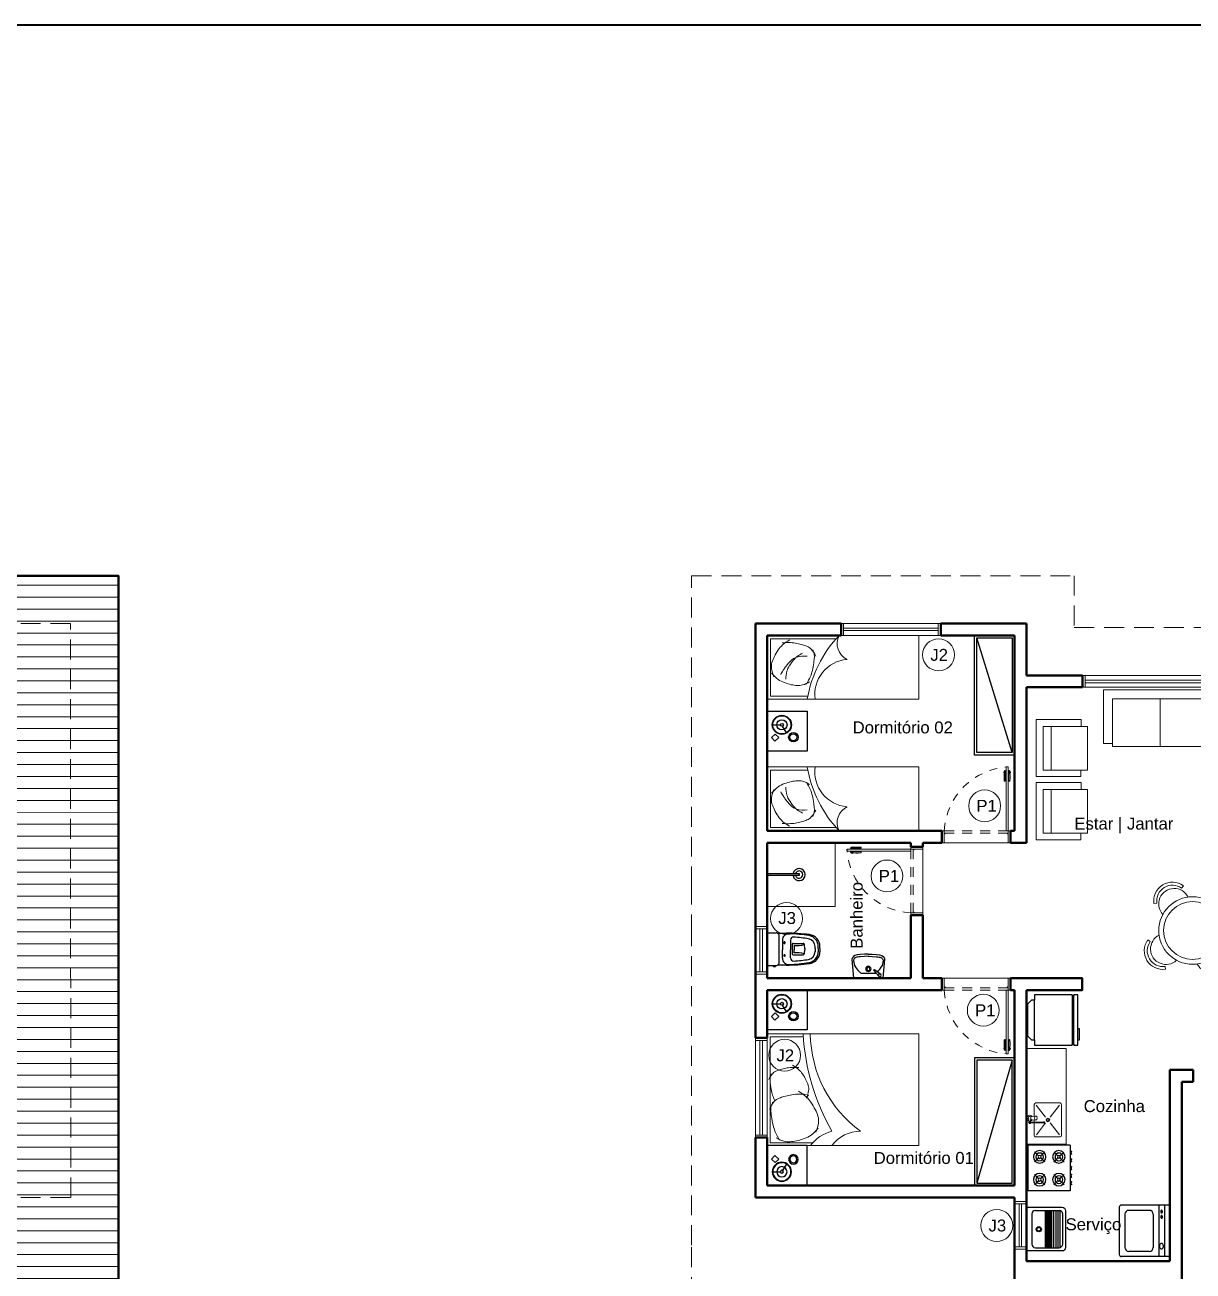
# Model space of a CAD drawing. Header units: inches. Extents: x 179605 to 179710, y 9196007 to 9196046.
# Drawn here: x 179629.37 to 179644.02, y 9196030.74 to 9196046.38 of the extents above; entities that cross this region are included whole.
import ezdxf

# ---------------------------------------------------------------- set-up
doc = ezdxf.new("R2010")
doc.units = ezdxf.units.IN
doc.header["$MEASUREMENT"] = 0
for name, pattern in [('CONTINU', [0]), ('DASHED2', [0.375, 0.25, -0.125]), ('HIDDEN', [0.375, 0.25, -0.125]), ('HIDDEN2', [0.1875, 0.125, -0.0625])]:
    doc.linetypes.add(name, pattern=pattern)
for name, color, linetype, lineweight in [('ESQUADRIA', 7, 'Continuous', 5), ('HACHURA', 7, 'Continuous', 0), ('PAREDE', 7, 'Continuous', 50), ('PISO', 7, 'Continuous', 5), ('PROJEÇÃO', 7, 'DASHED2', 0), ('SÍMBOLO', 7, 'Continuous', 5)]:
    doc.layers.add(name, color=color, linetype=linetype, lineweight=lineweight)
for name, color, linetype in [('LAYOUT', 7, 'CONTINU'), ('LAYOUT_A. MOLHADAS', 7, 'Continuous'), ('TEXTO', 250, 'Continuous')]:
    doc.layers.add(name, color=color, linetype=linetype)
doc.styles.add('R_60_1-100', font='swissl.ttf', dxfattribs={"height": 0.15})
doc.styles.add('R_80_1-75', font='swissl.ttf', dxfattribs={"height": 0.15})

# ---------------------------------------------------------------- blocks, each defined once
blk = doc.blocks.new('A$C44EB09CF')
at = {"layer": 'ESQUADRIA'}
for points in [[(0, 0), (0.03, 0), (0.03, 0.15), (0, 0.15)], [(0.57, 0), (0.03, 0), (0.03, 0.15), (0.57, 0.15)], [(0.03, 0.058), (0.57, 0.058), (0.57, 0.088), (0.03, 0.088)], [(0.57, 0), (0.6, 0), (0.6, 0.15), (0.57, 0.15)]]:
    blk.add_lwpolyline(points, close=True, dxfattribs=at)
blk = doc.blocks.new('maquina_lavar')
at = {"layer": 'LAYOUT_A. MOLHADAS'}
for p, q in [((0.635, 0.323), (0.025, 0.323)), ((0.495, 0.323), (0.495, -0.323)), ((0.565, 0.323), (0.565, -0.323)), ((0.635, 0.323), (0.635, -0.323)), ((0, 0.297), (0, -0.297)), ((0.07, 0.207), (0.07, -0.208)), ((0.375, 0.257), (0.12, 0.257)), ((0.425, 0.207), (0.425, -0.208)), ((0.375, -0.258), (0.12, -0.258)), ((0.635, -0.323), (0.025, -0.323))]:
    blk.add_line(p, q, dxfattribs=at)
for points in [[(0.531, 0.258, 0.158104), (0.528, 0.256, 0.106506), (0.524, 0.253, 0.071806), (0.522, 0.247, 0.05817), (0.521, 0.241, 0.05817), (0.522, 0.234, 0.071806), (0.524, 0.229, 0.106506), (0.528, 0.225, 0.158104), (0.531, 0.224, 0.158104), (0.534, 0.225, 0.106506), (0.538, 0.229, 0.071806), (0.54, 0.234, 0.05817), (0.541, 0.241, 0.05817), (0.54, 0.247, 0.071806), (0.538, 0.253, 0.106506), (0.534, 0.256, 0.158104)], [(0.531, 0.192, 0.158104), (0.528, 0.191, 0.106506), (0.524, 0.187, 0.071806), (0.522, 0.182, 0.05817), (0.521, 0.175, 0.05817), (0.522, 0.168, 0.071806), (0.524, 0.163, 0.106506), (0.528, 0.159, 0.158104), (0.531, 0.158, 0.158104), (0.534, 0.159, 0.106506), (0.538, 0.163, 0.071806), (0.54, 0.168, 0.05817), (0.541, 0.175, 0.05817), (0.54, 0.182, 0.071806), (0.538, 0.187, 0.106506), (0.534, 0.191, 0.158104)], [(0.529, -0.159, 0.132138), (0.52, -0.161, 0.106661), (0.512, -0.169, 0.083339), (0.506, -0.179, 0.072039), (0.504, -0.193, 0.072039), (0.506, -0.206, 0.083339), (0.512, -0.217, 0.106661), (0.52, -0.224, 0.132138), (0.529, -0.227, 0.132138), (0.538, -0.224, 0.106661), (0.546, -0.217, 0.083339), (0.551, -0.206, 0.072039), (0.553, -0.193, 0.072039), (0.551, -0.179, 0.083339), (0.546, -0.169, 0.106661), (0.538, -0.161, 0.132138)]]:
    blk.add_lwpolyline(points, format="xyb", close=True, dxfattribs=at)
for centre, radius, start, end in [((0.025, 0.297), 0.025, 90, 180), ((0.12, 0.207), 0.05, 90, 180), ((0.375, 0.207), 0.05, 0, 90), ((0.025, -0.297), 0.025, 180, 270), ((0.12, -0.208), 0.05, 180, 270), ((0.375, -0.208), 0.05, 270, 0)]:
    blk.add_arc(centre, radius, start, end, dxfattribs=at)
blk = doc.blocks.new('A$C12630BB8')
for p, q in [((0.041, 0.112), (0.041, 0.41)), ((0.464, 0.455), (0.086, 0.455)), ((0.509, 0.112), (0.509, 0.41)), ((0.086, 0.067), (0.464, 0.067))]:
    blk.add_line(p, q)
blk.add_lwpolyline([(0, 0), (0, 0.446, -0.414214), (0.045, 0.49), (0.505, 0.49, -0.414214), (0.55, 0.446), (0.55, 0)], format="xyb", close=True)
for points in [[(0.041, 0.394), (0.509, 0.394)], [(0.041, 0.367), (0.509, 0.367)], [(0.041, 0.341), (0.509, 0.341)], [(0.041, 0.315), (0.509, 0.315)], [(0.042, 0.42), (0.508, 0.42)], [(0.041, 0.301), (0.509, 0.301)], [(0.041, 0.288), (0.509, 0.288)], [(0.041, 0.275), (0.509, 0.275)], [(0.041, 0.262), (0.509, 0.262)], [(0.041, 0.248), (0.509, 0.248)], [(0.041, 0.235), (0.509, 0.235)]]:
    blk.add_lwpolyline(points)
for radius in [0.0325, 0.0226]:
    blk.add_circle((0.277, 0.155), radius)
for centre, start, end in [((0.086, 0.41), 90, 180), ((0.464, 0.41), 0, 90), ((0.086, 0.112), 180, 270), ((0.464, 0.112), 270, 0)]:
    blk.add_arc(centre, 0.0446, start, end)
blk = doc.blocks.new('A$C7E1C57F4')
at = {"layer": 'LAYOUT_A. MOLHADAS'}
for p, q in [((0.117, 0.652), (0.067, 0.602)), ((0.512, 0.652), (0.117, 0.652)), ((0.562, 0.602), (0.512, 0.652)), ((0.067, 0.562), (0, 0.562)), ((0, 0.562), (0, 0.09)), ((0.067, 0.602), (0.067, 0.562)), ((0.067, 0.562), (0.562, 0.562)), ((0.562, 0.562), (0.562, 0.602)), ((0.63, 0.562), (0.562, 0.562)), ((0.63, 0.09), (0.63, 0.562)), ((0, 0.09), (0.01, 0.09)), ((0.01, 0.07), (0, 0.07)), ((0, 0.07), (0, 0.022)), ((0, 0.022), (0.067, 0.022)), ((0.62, 0.09), (0.01, 0.09)), ((0.01, 0.09), (0.01, 0.07)), ((0.01, 0.07), (0.62, 0.07)), ((0.067, 0.022), (0.202, 0.022)), ((0.067, 0.022), (0.067, 0)), ((0.202, 0), (0.202, 0.022)), ((0.202, 0.022), (0.63, 0.022)), ((0.62, 0.07), (0.62, 0.09)), ((0.62, 0.09), (0.63, 0.09)), ((0.63, 0.07), (0.62, 0.07)), ((0.63, 0.022), (0.63, 0.07)), ((0.067, 0), (0.202, 0))]:
    blk.add_line(p, q, dxfattribs=at)
blk = doc.blocks.new('A$C4DAD441B')
at = {"layer": 'LAYOUT_A. MOLHADAS', "lineweight": 0}
for p, q in [((0, 0.408), (0, 0.017)), ((0.323, 0.425), (0.017, 0.425)), ((0.142, 0.249), (0.025, 0.4)), ((0.314, 0.4), (0.198, 0.249)), ((0.34, 0.249), (0.34, 0.408)), ((0.142, 0.176), (0.026, 0.026)), ((0.315, 0.026), (0.198, 0.176)), ((0.22, 0.249), (0.226, 0.249)), ((0.22, 0.239), (0.226, 0.239)), ((0.226, 0.249), (0.384, 0.249)), ((0.384, 0.239), (0.226, 0.239)), ((0.32, 0.214), (0.369, 0.21)), ((0.369, 0.169), (0.32, 0.164)), ((0.34, 0.213), (0.34, 0.239)), ((0.34, 0.017), (0.34, 0.166)), ((0.375, 0.209), (0.369, 0.21)), ((0.375, 0.169), (0.369, 0.169)), ((0.375, 0.209), (0.379, 0.208)), ((0.379, 0.171), (0.375, 0.169)), ((0.379, 0.208), (0.382, 0.203)), ((0.382, 0.175), (0.379, 0.171)), ((0.389, 0.173), (0.38, 0.173)), ((0.382, 0.203), (0.384, 0.197)), ((0.384, 0.181), (0.382, 0.175)), ((0.397, 0.249), (0.384, 0.249)), ((0.397, 0.239), (0.384, 0.239)), ((0.384, 0.197), (0.385, 0.189)), ((0.385, 0.189), (0.384, 0.181)), ((0.388, 0.223), (0.388, 0.233)), ((0.388, 0.216), (0.388, 0.223)), ((0.408, 0.235), (0.408, 0.223)), ((0.408, 0.223), (0.408, 0.205)), ((0.017, 0), (0.323, 0))]:
    blk.add_line(p, q, dxfattribs=at)
for radius in [0.0226, 0.0138]:
    blk.add_circle((0.17, 0.213), radius, dxfattribs=at)
for centre, radius, start, end in [((0.017, 0.408), 0.017, 90.0067, 180.0067), ((0.323, 0.408), 0.017, 0.0067, 90.0067), ((0.22, 0.244), 0.00738, 42.6626, 317.3508), ((0.22, 0.244), 0.005, 90.0003, 270.0132), ((0.342, 0.189), 0.039, 155.088, 204.9254), ((0.32, 0.199), 0.015, 89.8495, 153.0039), ((0.32, 0.18), 0.0153, 205.4951, 268.5266), ((0.32, 0.198), 0.0164, 29.8647, 88.6279), ((0.319, 0.181), 0.0173, 283.1322, 329.3413), ((0.303, 0.19), 0.035, 331.0895, 27.8828), ((0.397, 0.189), 0.0349, 105.5441, 144.0055), ((0.397, 0.189), 0.0349, 216.1772, 72.2635), ((0.378, 0.216), 0.01, 282.8352, 0.0067), ((0.397, 0.244), 0.0145, 317.2061, 159.8457), ((0.397, 0.244), 0.0145, 200.1677, 229.8474), ((0.397, 0.244), 0.0145, 229.8474, 317.2061), ((0.397, 0.189), 0.0189, 242.7435, 55.7443), ((0.397, 0.244), 0.005, 270.0105, 90.003), ((0.017, 0.017), 0.017, 180.0067, 270.0067), ((0.323, 0.017), 0.017, 270.0067, 0.0067)]:
    blk.add_arc(centre, radius, start, end, dxfattribs=at)
blk = doc.blocks.new('A$C4ABB454C')
at = {"layer": 'LAYOUT_A. MOLHADAS', "lineweight": 0}
blk.add_lwpolyline([(0.55, 1.2), (0.05, 1.2), (0.05, 0), (0.55, 0)], close=True, dxfattribs=at)
at = {"layer": 'PISO', "color": 1}
blk.add_blockref('A$C4DAD441B', (0.111, 0.682), dxfattribs=at)
blk = doc.blocks.new('A$C73877B83')
at = {"layer": 'LAYOUT'}
for p, q in [((0.171, 0.063), (0.171, 0.165)), ((0.275, 0.243), (0.187, 0.192))]:
    blk.add_line(p, q, dxfattribs=at)
for points in [[(0.5, 0), (0, 0), (0, 0.5), (0.5, 0.5)], [(0.286, 0.1), (0.33, 0.053), (0.375, 0.096), (0.331, 0.143)]]:
    blk.add_lwpolyline(points, close=True, dxfattribs=at)
for centre, radius in [((0.327, 0.327), 0.059), ((0.327, 0.327), 0.043), ((0.171, 0.183), 0.12), ((0.171, 0.183), 0.114), ((0.171, 0.183), 0.0646), ((0.171, 0.183), 0.0184)]:
    blk.add_circle(centre, radius, dxfattribs=at)
blk = doc.blocks.new('A$C39A72CA2')
at = {"layer": 'ESQUADRIA'}
for points in [[(0, 0), (0.03, 0), (0.03, 0.15), (0, 0.15)], [(1.22, 0), (0.03, 0), (0.03, 0.15), (1.22, 0.15)], [(0.03, 0.058), (1.22, 0.058), (1.22, 0.088), (0.03, 0.088)], [(1.22, 0), (1.25, 0), (1.25, 0.15), (1.22, 0.15)]]:
    blk.add_lwpolyline(points, close=True, dxfattribs=at)
blk = doc.blocks.new('A$C786F5E89')
at = {"layer": 'LAYOUT', "lineweight": 20}
for p, q in [((0.04, 1.86), (0.04, 1.032)), ((0.76, 1.86), (0.04, 1.86)), ((0.76, 1.393), (0.76, 1.86))]:
    blk.add_line(p, q, dxfattribs=at)
blk.add_lwpolyline([(0.8, 1.9), (0, 1.9), (0, 0), (0.8, 0)], close=True, dxfattribs=at)
for points in [[(0.056, 1.621, -0.050543), (0.118, 1.708, -0.064376), (0.181, 1.763, -0.03352), (0.264, 1.811, -0.039598), (0.339, 1.841, -0.109626), (0.414, 1.847, -0.0754), (0.518, 1.817)], [(0.261, 1.401, -0.103492), (0.27, 1.53, -0.14369), (0.32, 1.609, -0.007817), (0.364, 1.647, -0.010698), (0.398, 1.674, -0.020146), (0.437, 1.701, -0.015912), (0.489, 1.732)], [(0.473, 1.846, -0.057152), (0.551, 1.763, -0.075208), (0.591, 1.687, -0.030275), (0.617, 1.599, -0.036967), (0.628, 1.524, -0.089016), (0.621, 1.457, -0.061822), (0.582, 1.369)], [(0.092, 1.712, 0.034352), (0.089, 1.61, 0.04249), (0.1, 1.528, 0.015911), (0.117, 1.457, 0.020937), (0.135, 1.403, 0.121269), (0.173, 1.348, 0.080025), (0.259, 1.293)], [(0.222, 1.46, -0.040593), (0.263, 1.524, -0.055645), (0.3, 1.564, -0.015363), (0.335, 1.591, -0.01263), (0.378, 1.622, -0.082628), (0.447, 1.653, -0.061291), (0.547, 1.668)], [(0.609, 1.408, -0.033461), (0.514, 1.359, -0.04596), (0.44, 1.335, -0.01901), (0.342, 1.317, -0.025886), (0.269, 1.31, -0.088683), (0.213, 1.317, -0.020726), (0.178, 1.33)]]:
    blk.add_lwpolyline(points, format="xyb", dxfattribs=at)
for centre, radius, start, end in [((1.063, -0.127), 1.549, 99.7881, 133.342), ((0.741, 0.862), 0.442, 82.301, 175.0186), ((0.1, 0.8), 0.224, 26.5651, 116.5651)]:
    blk.add_arc(centre, radius, start, end, dxfattribs=at)
blk = doc.blocks.new('A$C161E2D06')
at = {"layer": 'LAYOUT'}
blk.add_line((0.03, 1.47), (0.47, 0.03), dxfattribs=at)
for points in [[(0, 1.5), (0.5, 1.5), (0.5, 0), (0, 0)], [(0.03, 1.47), (0.47, 1.47), (0.47, 0.03), (0.03, 0.03)]]:
    blk.add_lwpolyline(points, close=True, dxfattribs=at)
blk = doc.blocks.new('A$C732F4725')
at = {"layer": 'LAYOUT'}
blk.add_line((0.03, 1.57), (0.47, 0.03), dxfattribs=at)
for points in [[(0, 1.6), (0.5, 1.6), (0.5, 0), (0, 0)], [(0.03, 1.57), (0.47, 1.57), (0.47, 0.03), (0.03, 0.03)]]:
    blk.add_lwpolyline(points, close=True, dxfattribs=at)
blk = doc.blocks.new('camacasal1')
at = {"layer": 'LAYOUT', "lineweight": 20}
for p, q in [((0.1, 0), (0.1, 1.4)), ((0.1, 1.4), (2, 1.4)), ((1.548, 1.364), (1.964, 1.364)), ((1.964, 1.364), (1.964, 0.849)), ((2, 1.4), (2, 0)), ((1.964, 0.792), (1.964, 0.036)), ((2, 0), (0.1, 0)), ((1.964, 0.036), (1.429, 0.036))]:
    blk.add_line(p, q, dxfattribs=at)
for points in [[(1.685, 1.01, 0.050543), (1.608, 0.954, 0.064376), (1.558, 0.898, 0.03352), (1.515, 0.823, 0.039598), (1.487, 0.755, 0.109626), (1.482, 0.688, 0.0754), (1.509, 0.594)], [(1.604, 0.978, -0.034352), (1.695, 0.98, -0.04249), (1.769, 0.971, -0.015911), (1.833, 0.955, -0.020937), (1.881, 0.939, -0.121269), (1.931, 0.905, -0.080025), (1.981, 0.828)], [(1.904, 0.561, 0.014129), (1.921, 0.598, 0.04596), (1.943, 0.664, 0.01901), (1.959, 0.753, 0.025886), (1.966, 0.819, 0.088683), (1.959, 0.869, 0.020726), (1.948, 0.9)], [(1.609, 0.681, 0.050543), (1.513, 0.613, 0.064376), (1.452, 0.543, 0.03352), (1.398, 0.451, 0.039598), (1.365, 0.368, 0.109626), (1.358, 0.285, 0.0754), (1.392, 0.169)], [(1.483, 0.634, 0.020037), (1.507, 0.608, 0.075208)], [(1.508, 0.642, -0.034352), (1.621, 0.645, -0.04249), (1.713, 0.634, -0.015911), (1.792, 0.614, -0.020937), (1.851, 0.595, -0.121269), (1.913, 0.552, -0.080025), (1.973, 0.457)], [(1.845, 0.068, 0.033461), (1.9, 0.174, 0.04596), (1.927, 0.256, 0.01901), (1.947, 0.365, 0.025886), (1.955, 0.446, 0.088683), (1.947, 0.508, 0.020726), (1.933, 0.546)], [(1.36, 0.218, 0.057152), (1.451, 0.132, 0.075208), (1.536, 0.087, 0.030275), (1.634, 0.059, 0.036967), (1.717, 0.047, 0.089016), (1.791, 0.055, 0.061822), (1.889, 0.098)]]:
    blk.add_lwpolyline(points, format="xyb", dxfattribs=at)
for centre, radius, start, end in [((-0.081, 1.423), 1.542, 306.2433, 359.1337), ((-1.191, 1.546), 2.745, 330.1604, 356.9589), ((0.83, -0.27), 0.45, 36.8699, 90), ((1.055, -0.315), 0.513, 37.875, 74.7449)]:
    blk.add_arc(centre, radius, start, end, dxfattribs=at)
blk = doc.blocks.new('JANELA 0.50')
at = {"layer": 'ESQUADRIA'}
for points in [[(0, 0), (0.03, 0), (0.03, 0.15), (0, 0.15)], [(0.57, 0), (0.03, 0), (0.03, 0.15), (0.57, 0.15)], [(0.03, 0.058), (0.57, 0.058), (0.57, 0.088), (0.03, 0.088)], [(0.57, 0), (0.6, 0), (0.6, 0.15), (0.57, 0.15)]]:
    blk.add_lwpolyline(points, close=True, dxfattribs=at)
blk = doc.blocks.new('PORTA80_PB')
at = {"layer": 'ESQUADRIA'}
for p, q in [((0.004, 0.896), (0, 0.876)), ((0.008, 0.876), (0, 0.876)), ((0.011, 0.896), (0.004, 0.896)), ((0.02, 0.906), (0.013, 0.906)), ((0.02, 0.906), (0.02, 0.776)), ((0.03, 0.896), (0.02, 0.896)), ((0.03, 0.876), (0.02, 0.876)), ((0.055, 0.896), (0.065, 0.896)), ((0.055, 0.876), (0.065, 0.876)), ((0.065, 0.906), (0.065, 0.776)), ((0.065, 0.906), (0.073, 0.906)), ((0.074, 0.896), (0.081, 0.896)), ((0.077, 0.876), (0.085, 0.876)), ((0.081, 0.896), (0.085, 0.876)), ((0.83, 0), (0.03, 0))]:
    blk.add_line(p, q, dxfattribs=at)
for points in [[(0.03, 0.15), (0.055, 0.15), (0.055, 0.95), (0.03, 0.95)], [(0, 0), (0.03, 0), (0.03, 0.15), (0, 0.15)], [(0.04, 0.11), (0.03, 0.11), (0.03, 0.12), (0.04, 0.12)], [(0.82, 0.12), (0.83, 0.12), (0.83, 0.11), (0.82, 0.11)], [(0.83, 0), (0.86, 0), (0.86, 0.15), (0.83, 0.15)]]:
    blk.add_lwpolyline(points, close=True, dxfattribs=at)
at = {"layer": 'ESQUADRIA', "linetype": 'HIDDEN2'}
blk.add_lwpolyline([(0.03, 0.12), (0.83, 0.12), (0.83, 0.15), (0.03, 0.15)], close=True, dxfattribs=at)
at = {"layer": 'ESQUADRIA', "linetype": 'HIDDEN', "ltscale": 0.4}
blk.add_arc((-0.015, 0.105), 0.847, 3.0716, 86.9284, dxfattribs=at)
at = {"layer": 'ESQUADRIA'}
for centre, radius, start, end in [((0.433, 0.826), 0.428, 169.2602, 186.6551), ((-0.348, 0.826), 0.428, 353.3449, 10.7398), ((0.014, 0.777), 0.00614, 187.1872, 352.0859), ((0.071, 0.777), 0.00614, 187.9141, 352.8128)]:
    blk.add_arc(centre, radius, start, end, dxfattribs=at)
blk = doc.blocks.new('A$C249D7A9F')
at = {"layer": 'LAYOUT_A. MOLHADAS'}
for p, q in [((0, 0.019), (0, 0.551)), ((0, 0.551), (0.573, 0.551)), ((0.573, 0.019), (0.573, 0.551)), ((0.134, 0.416), (0.084, 0.466)), ((0.134, 0.39), (0.084, 0.339)), ((0.211, 0.466), (0.16, 0.416)), ((0.211, 0.339), (0.16, 0.39)), ((0.419, 0.416), (0.368, 0.466)), ((0.419, 0.389), (0.368, 0.339)), ((0.496, 0.466), (0.445, 0.415)), ((0.496, 0.339), (0.445, 0.39)), ((0.134, 0.174), (0.086, 0.222)), ((0.213, 0.225), (0.161, 0.173)), ((0.419, 0.174), (0.368, 0.225)), ((0.496, 0.225), (0.445, 0.174)), ((0, 0.019), (0.573, 0.019)), ((0.068, 0.015), (0.068, 0.017)), ((0.068, 0.017), (0.121, 0.017)), ((0.068, 0.015), (0.121, 0.015)), ((0.085, 0.017), (0.085, 0.019)), ((0.135, 0.148), (0.086, 0.098)), ((0.105, 0.017), (0.105, 0.019)), ((0.121, 0.015), (0.121, 0.017)), ((0.213, 0.095), (0.16, 0.148)), ((0.165, 0.017), (0.218, 0.017)), ((0.165, 0.015), (0.165, 0.017)), ((0.165, 0.015), (0.218, 0.015)), ((0.181, 0.017), (0.181, 0.019)), ((0.201, 0.017), (0.201, 0.019)), ((0.218, 0.015), (0.218, 0.017)), ((0.261, 0.017), (0.314, 0.017)), ((0.261, 0.015), (0.261, 0.017)), ((0.261, 0.015), (0.314, 0.015)), ((0.278, 0.017), (0.278, 0.019)), ((0.298, 0.017), (0.298, 0.019)), ((0.314, 0.015), (0.314, 0.017)), ((0.357, 0.015), (0.357, 0.017)), ((0.357, 0.017), (0.41, 0.017)), ((0.357, 0.015), (0.41, 0.015)), ((0.419, 0.148), (0.368, 0.097)), ((0.374, 0.017), (0.374, 0.019)), ((0.394, 0.017), (0.394, 0.019)), ((0.41, 0.015), (0.41, 0.017)), ((0.496, 0.097), (0.445, 0.148)), ((0.452, 0.015), (0.452, 0.017)), ((0.452, 0.017), (0.504, 0.017)), ((0.452, 0.015), (0.504, 0.015)), ((0.468, 0.017), (0.468, 0.019)), ((0.488, 0.017), (0.488, 0.019)), ((0.504, 0.015), (0.504, 0.017))]:
    blk.add_line(p, q, dxfattribs=at)
for centre, radius in [((0.147, 0.403), 0.0783), ((0.432, 0.403), 0.0783), ((0.147, 0.403), 0.0483), ((0.147, 0.403), 0.0183), ((0.432, 0.403), 0.0483), ((0.432, 0.403), 0.0183), ((0.147, 0.162), 0.0783), ((0.147, 0.162), 0.0483), ((0.147, 0.162), 0.0183), ((0.432, 0.162), 0.0783), ((0.432, 0.162), 0.0483), ((0.432, 0.162), 0.0183)]:
    blk.add_circle(centre, radius, dxfattribs=at)
for centre, radius, start, end in [((0.095, 0.015), 0.0214, 179.7773, 222.1915), ((0.094, -0.009), 0.0182, 30.0718, 146.8642), ((0.095, 0.015), 0.0214, 314.7446, 0.2227), ((0.191, 0.015), 0.0214, 179.7773, 222.1915), ((0.191, -0.009), 0.0182, 30.0718, 146.8642), ((0.191, 0.015), 0.0214, 314.7446, 0.2227), ((0.288, 0.015), 0.0214, 179.7773, 222.1915), ((0.287, -0.009), 0.0182, 30.0718, 146.8642), ((0.288, 0.015), 0.0214, 314.7446, 0.2227), ((0.384, 0.015), 0.0214, 179.7773, 222.1915), ((0.383, -0.009), 0.0182, 30.0718, 146.8642), ((0.384, 0.015), 0.0214, 314.7446, 0.2227), ((0.478, 0.015), 0.0214, 179.7773, 222.1915), ((0.477, -0.009), 0.0182, 30.0718, 146.8642), ((0.478, 0.015), 0.0214, 314.7446, 0.2227)]:
    blk.add_arc(centre, radius, start, end, dxfattribs=at)
blk = doc.blocks.new('A$C71760755')
at = {"layer": 'LAYOUT', "lineweight": 20}
for p, q in [((0, 0.05), (0, 0.88)), ((0, 0.88), (1.76, 0.88)), ((1.76, 0.88), (1.76, 0.05)), ((0.14, 0), (0.14, 0.74)), ((0.14, 0.74), (1.62, 0.74)), ((0.88, 0.74), (0.88, 0)), ((1.62, 0.74), (1.62, 0)), ((0.14, 0.05), (0, 0.05)), ((1.62, 0.05), (1.76, 0.05)), ((0.14, 0), (1.62, 0))]:
    blk.add_line(p, q, dxfattribs=at)
blk = doc.blocks.new('A$C62A36329')
at = {"layer": 'LAYOUT', "lineweight": 20}
for p, q in [((0, 0.802), (0, 0.102)), ((0.899, 0.802), (0, 0.802)), ((0.899, 0.096), (0.899, 0.802)), ((0.1, 0.102), (0.1, 0.695)), ((0.1, 0.695), (0.789, 0.695)), ((0.789, 0.695), (0.789, 0.096)), ((0.1, 0.569), (0.789, 0.569)), ((0, 0.102), (0.1, 0.102)), ((0.1, 0), (0.1, 0.102)), ((0.789, 0), (0.1, 0)), ((0.789, 0.096), (0.789, 0)), ((0.789, 0.096), (0.899, 0.096))]:
    blk.add_line(p, q, dxfattribs=at)
blk = doc.blocks.new('01lavl91')
at = {"layer": 'LAYOUT_A. MOLHADAS', "linetype": 'Continuous'}
for p, q in [((-0.085, -0.069), (0.086, -0.069)), ((0.125, -0.036), (0.064, -0.107)), ((0.064, -0.107), (0.075, -0.114)), ((0.075, -0.114), (0.15, -0.057))]:
    blk.add_line(p, q, dxfattribs=at)
for points in [[(-0.2, -0.239), (-0.18, -0.009), (0.18, -0.009), (0.2, -0.239)], [(-0.177, -0.228), (-0.176, -0.201), (-0.165, -0.161), (-0.153, -0.141), (-0.132, -0.112), (-0.119, -0.099), (-0.106, -0.086), (-0.093, -0.074), (-0.085, -0.069)], [(0.094, -0.074), (0.086, -0.069)], [(0.178, -0.228), (0.176, -0.201), (0.166, -0.161), (0.153, -0.141), (0.132, -0.112), (0.119, -0.099), (0.109, -0.088)], [(0, -0.299), (-0.048, -0.298), (-0.099, -0.294), (-0.134, -0.29), (-0.161, -0.282), (-0.179, -0.271), (-0.191, -0.256), (-0.2, -0.239)], [(0.002, -0.274), (-0.046, -0.272), (-0.098, -0.269), (-0.114, -0.267), (-0.129, -0.265), (-0.138, -0.263), (-0.151, -0.259), (-0.159, -0.255), (-0.163, -0.252), (-0.165, -0.25), (-0.17, -0.242), (-0.174, -0.237), (-0.177, -0.228)], [(-0.002, -0.274), (0.047, -0.272), (0.098, -0.269), (0.115, -0.267), (0.13, -0.265), (0.139, -0.263), (0.152, -0.259), (0.159, -0.255), (0.164, -0.252), (0.165, -0.25), (0.171, -0.242), (0.174, -0.237), (0.178, -0.228)], [(0, -0.299), (0.048, -0.298), (0.1, -0.294), (0.135, -0.29), (0.162, -0.282), (0.18, -0.271), (0.192, -0.256), (0.2, -0.239)]]:
    blk.add_lwpolyline(points, dxfattribs=at)
for centre, radius in [((0.001, -0.122), 0.0316), ((0.001, -0.122), 0.02), ((0.14, -0.044), 0.0164)]:
    blk.add_circle(centre, radius, dxfattribs=at)
blk = doc.blocks.new('chuve')
at = {"layer": 'LAYOUT_A. MOLHADAS', "ltscale": 0.05}
for p, q in [((0, 0.026), (0.399, 0.026)), ((0.399, 0), (0, 0)), ((0.399, 0.026), (0.399, 0))]:
    blk.add_line(p, q, dxfattribs=at)
for radius, start, end in [(0.076, 189.9358, 170.0642), (0.0459, 196.6015, 163.3985)]:
    blk.add_arc((0.399, 0.013), radius, start, end, dxfattribs=at)
blk = doc.blocks.new('VASOSAN2')
at = {"layer": 'LAYOUT_A. MOLHADAS'}
for p, q in [((-0.213, 0), (0.173, 0)), ((-0.013, 0), (0.013, 0)), ((-0.239, -0.08), (-0.239, -0.099)), ((-0.234, -0.104), (-0.234, -0.075)), ((-0.225, -0.075), (-0.234, -0.075)), ((-0.225, -0.104), (-0.234, -0.104)), ((-0.225, -0.012), (-0.225, -0.075)), ((-0.225, -0.075), (-0.225, -0.104)), ((-0.225, -0.104), (-0.225, -0.11)), ((-0.22, -0.239), (-0.22, -0.129)), ((-0.185, -0.15), (0.145, -0.15)), ((0.18, -0.129), (0.18, -0.239)), ((0.185, -0.012), (0.185, -0.11)), ((-0.134, -0.19), (-0.028, -0.19)), ((-0.131, -0.29), (-0.028, -0.29)), ((-0.013, -0.19), (-0.028, -0.19)), ((-0.013, -0.29), (-0.028, -0.29)), ((0.093, -0.19), (-0.013, -0.19)), ((0.091, -0.29), (-0.013, -0.29)), ((-0.091, -0.323), (-0.091, -0.452)), ((0.043, -0.313), (-0.084, -0.313)), ((-0.067, -0.335), (-0.028, -0.335)), ((-0.013, -0.335), (-0.028, -0.335)), ((-0.013, -0.469), (-0.028, -0.469)), ((0.027, -0.335), (-0.013, -0.335)), ((0.051, -0.323), (0.051, -0.452)), ((-0.028, -0.6), (-0.053, -0.6)), ((-0.013, -0.6), (-0.028, -0.6)), ((-0.013, -0.6), (0.013, -0.6)), ((-0.028, -0.64), (-0.053, -0.64)), ((-0.028, -0.66), (-0.053, -0.66)), ((-0.013, -0.64), (-0.028, -0.64)), ((-0.013, -0.66), (-0.028, -0.66)), ((-0.013, -0.64), (0.013, -0.64)), ((-0.013, -0.66), (0.013, -0.66))]:
    blk.add_line(p, q, dxfattribs=at)
for centre, radius, start, end in [((-0.213, -0.012), 0.012, 90, 180), ((0.173, -0.012), 0.012, 0, 90), ((-0.234, -0.08), 0.005, 90, 180), ((-0.234, -0.099), 0.005, 180, 270), ((-0.185, -0.11), 0.04, 180, 208.955), ((-0.185, -0.11), 0.04, 208.955, 270), ((0.145, -0.11), 0.04, 270, 331.045), ((0.145, -0.11), 0.04, 331.045, 0), ((2.049, -0.239), 2.269, 180, 187.3437), ((-0.134, -0.27), 0.08, 90, 181.8557), ((1.802, -0.207), 2.016, 181.8557, 189.0498), ((-0.131, -0.33), 0.04, 90, 183.6333), ((-0.103, -0.217), 0.00838, 127.3654, 151.5225), ((-0.105, -0.216), 0.00607, 151.5225, 180), ((-0.105, -0.216), 0.00607, 180, 208.4775), ((-0.103, -0.215), 0.00838, 208.4775, 232.6346), ((-0.102, -0.218), 0.0106, 107.5518, 127.3654), ((-0.102, -0.213), 0.0106, 232.6346, 252.4482), ((-0.101, -0.221), 0.0134, 90, 107.5518), ((-0.101, -0.21), 0.0134, 252.4482, 270), ((-0.101, -0.221), 0.0134, 72.4482, 90), ((-0.101, -0.21), 0.0134, 270, 287.5518), ((-0.1, -0.218), 0.0106, 52.6346, 72.4482), ((-0.1, -0.213), 0.0106, 287.5518, 307.3654), ((-0.099, -0.217), 0.00838, 28.4775, 52.6346), ((-0.099, -0.215), 0.00838, 307.3654, 331.5225), ((-0.097, -0.216), 0.00607, 360, 28.4775), ((-0.097, -0.216), 0.00607, 331.5225, 0), ((0.059, -0.217), 0.00838, 127.3654, 151.5225), ((0.057, -0.216), 0.00607, 151.5225, 180), ((0.057, -0.216), 0.00607, 180, 208.4775), ((0.059, -0.215), 0.00838, 208.4775, 232.6346), ((0.06, -0.218), 0.0106, 107.5518, 127.3654), ((0.06, -0.213), 0.0106, 232.6346, 252.4482), ((0.061, -0.221), 0.0134, 90, 107.5518), ((0.061, -0.21), 0.0134, 252.4482, 270), ((0.061, -0.221), 0.0134, 72.4482, 90), ((0.061, -0.21), 0.0134, 270, 287.5518), ((0.062, -0.218), 0.0106, 52.6346, 72.4482), ((0.062, -0.213), 0.0106, 287.5518, 307.3654), ((0.063, -0.217), 0.00838, 28.4775, 52.6346), ((0.063, -0.215), 0.00838, 307.3654, 331.5225), ((0.065, -0.216), 0.00607, 360, 28.4775), ((0.065, -0.216), 0.00607, 331.5225, 0), ((0.091, -0.33), 0.04, 356.3667, 90), ((0.093, -0.27), 0.08, 358.1443, 90), ((-1.842, -0.207), 2.016, 350.9502, 358.1443), ((-2.089, -0.239), 2.269, 352.6563, 0), ((1.802, -0.207), 1.976, 183.6333, 189.0498), ((-0.081, -0.323), 0.01, 105.8312, 180), ((-0.081, -0.452), 0.01, 180, 251.4779), ((-0.036, -0.319), 0.15, 251.4779, 273.3381), ((-0.377, -0.37), 0.312, 342.6846, 6.4627), ((-0.004, -0.319), 0.15, 266.6619, 288.5221), ((0.337, -0.37), 0.312, 173.5373, 197.3154), ((0.041, -0.323), 0.01, 0, 74.1688), ((0.041, -0.452), 0.01, 288.5221, 0), ((-1.842, -0.207), 1.976, 350.9502, 356.3667), ((-0.053, -0.51), 0.15, 187.3437, 270), ((-0.047, -0.494), 0.146, 191.9873, 267.6502), ((-0.047, -0.494), 0.106, 191.9873, 267.6502), ((0.007, -0.494), 0.106, 272.3498, 348.0127), ((0.007, -0.494), 0.146, 272.3498, 348.0127), ((0.013, -0.51), 0.15, 270, 352.6563)]:
    blk.add_arc(centre, radius, start, end, dxfattribs=at)
blk = doc.blocks.new('A$C4C83112E')
at = {"layer": 'ESQUADRIA'}
for points in [[(0.03, 0), (0, 0), (0, 0.15), (0.03, 0.15)], [(0.03, 0), (1.57, 0), (1.57, 0.15), (0.03, 0.15)], [(1.57, 0.058), (0.03, 0.058), (0.03, 0.088), (1.57, 0.088)], [(1.6, 0), (1.57, 0), (1.57, 0.15), (1.6, 0.15)]]:
    blk.add_lwpolyline(points, close=True, dxfattribs=at)
blk = doc.blocks.new('A$C7D722421')
at = {"layer": 'LAYOUT', "lineweight": 20}
for points in [[(0.898, 1.214), (0.865, 1.199, 0.666667), (0.502, 1.192), (0.468, 1.205, -0.666667)], [(0.138, 0.865), (0.123, 0.898, 0.666667), (0.131, 0.468), (0.145, 0.502, -0.666667)], [(1.199, 0.472), (1.214, 0.439, 0.666667), (1.205, 0.869), (1.192, 0.835, -0.666667)], [(0.472, 0.138), (0.439, 0.123, 0.666667), (0.869, 0.131), (0.835, 0.145, -0.666667)]]:
    blk.add_lwpolyline(points, format="xyb", close=True, dxfattribs=at)
for radius in [0.424, 0.363]:
    blk.add_circle((0.668, 0.668), radius, dxfattribs=at)
for centre, start, end in [((0.686, 1.075), 349.0254, 186.09), ((0.262, 0.686), 79.0254, 276.09), ((1.075, 0.651), 259.0254, 96.09), ((0.651, 0.262), 169.0254, 6.09)]:
    blk.add_arc(centre, 0.194, start, end, dxfattribs=at)

msp = doc.modelspace()

# ---------------------------------------------------------------- hatches: boundary and pattern name
at = {"layer": 'HACHURA'}
h = msp.add_hatch(dxfattribs=at)
h.set_pattern_fill('_USER', color=256, scale=0.15, pattern_type=0)
h.set_pattern_definition([(0, (0, 0), (0, 0.15), [])])
h.paths.add_polyline_path([(179624.223, 9196030.923), (179624.223, 9196030.565), (179623.913, 9196030.744)], flags=16)
h.paths.add_polyline_path([(179626.339, 9196023.269), (179623.189, 9196023.269), (179623.189, 9196028.219), (179622.589, 9196028.219), (179622.589, 9196022.019), (179626.489, 9196022.019), (179626.489, 9196022.619), (179626.339, 9196022.619)])
h.paths.add_polyline_path([(179630.539, 9196025.919), (179630.539, 9196026.519), (179630.539, 9196030.419), (179630.539, 9196031.069), (179630.539, 9196034.969), (179630.539, 9196035.569), (179630.539, 9196039.469), (179626.489, 9196039.469), (179626.489, 9196038.869), (179629.939, 9196038.869), (179629.939, 9196036.169), (179629.189, 9196036.169), (179629.189, 9196034.369), (179629.939, 9196034.369), (179629.939, 9196031.669), (179626.489, 9196031.669), (179626.489, 9196029.819), (179629.939, 9196029.819), (179629.939, 9196027.119), (179629.189, 9196027.119), (179629.189, 9196025.319), (179629.939, 9196025.319), (179629.939, 9196022.619), (179626.489, 9196022.619), (179626.489, 9196022.019), (179630.539, 9196022.019)])
h.paths.add_polyline_path([(179628.755, 9196030.565), (179628.755, 9196030.923), (179629.066, 9196030.744)], flags=16)
h.paths.add_polyline_path([(179629.189, 9196027.119), (179629.939, 9196027.119), (179629.939, 9196029.819), (179626.489, 9196029.819), (179626.489, 9196022.619), (179629.939, 9196022.619), (179629.939, 9196025.319), (179629.189, 9196025.319)], flags=17)
h.paths.add_polyline_path([(179629.939, 9196038.869), (179626.489, 9196038.869), (179626.489, 9196031.669), (179629.939, 9196031.669), (179629.939, 9196034.369), (179629.189, 9196034.369), (179629.189, 9196036.169), (179629.939, 9196036.169)], flags=17)
h.paths.add_polyline_path([(179624.312, 9196030.961), (179624.312, 9196030.427), (179624.466, 9196030.427), (179624.466, 9196030.961)], flags=16)
h.paths.add_polyline_path([(179624.423, 9196031.525), (179624.423, 9196029.863), (179624.631, 9196029.863), (179624.631, 9196031.525)], flags=16)
h.paths.add_polyline_path([(179628.722, 9196030.507), (179628.722, 9196031.042), (179628.568, 9196031.042), (179628.568, 9196030.507)], flags=16)
h.paths.add_polyline_path([(179628.612, 9196029.944), (179628.612, 9196031.606), (179628.403, 9196031.606), (179628.403, 9196029.944)], flags=16)
h.paths.add_polyline_path([(179622.589, 9196033.669), (179623.189, 9196033.669), (179623.189, 9196038.219), (179626.339, 9196038.219), (179626.339, 9196038.869), (179626.489, 9196038.869), (179626.489, 9196039.469), (179625.739, 9196039.469), (179625.739, 9196038.819), (179622.589, 9196038.819)])
h.paths.add_polyline_path([(179623.739, 9196029.419), (179623.189, 9196029.419), (179623.189, 9196023.269), (179626.339, 9196023.269), (179626.339, 9196022.619), (179626.489, 9196022.619), (179626.489, 9196038.869), (179626.339, 9196038.869), (179626.339, 9196038.219), (179623.189, 9196038.219), (179623.189, 9196033.669), (179623.739, 9196033.669)])
h.paths.add_polyline_path([(179623.189, 9196029.419), (179622.589, 9196029.419), (179622.589, 9196028.219), (179623.189, 9196028.219)])

# ---------------------------------------------------------------- linework, layer by layer
at = {"color": 102, "lineweight": 40}
msp.add_lwpolyline([(179604.631, 9196046.38), (179691.875, 9196046.38), (179691.875, 9196006.604), (179604.631, 9196006.604)], close=True, dxfattribs=at)
at = {"layer": 'PAREDE'}
for p, q in [((179638.528, 9196038.869), (179638.528, 9196036.119)), ((179638.528, 9196038.869), (179639.603, 9196038.869)), ((179639.603, 9196038.869), (179639.603, 9196038.719)), ((179640.853, 9196038.869), (179641.928, 9196038.869)), ((179640.853, 9196038.869), (179640.853, 9196038.719)), ((179641.928, 9196038.869), (179641.928, 9196038.219)), ((179638.678, 9196038.719), (179638.678, 9196036.269)), ((179638.678, 9196038.719), (179639.603, 9196038.719)), ((179640.853, 9196038.719), (179641.778, 9196038.719)), ((179641.778, 9196038.719), (179641.778, 9196036.269)), ((179642.633, 9196038.219), (179641.928, 9196038.219)), ((179642.633, 9196038.219), (179642.633, 9196038.069)), ((179641.928, 9196038.069), (179641.928, 9196036.119)), ((179642.633, 9196038.069), (179641.928, 9196038.069)), ((179638.528, 9196036.119), (179638.528, 9196034.419)), ((179638.678, 9196036.269), (179640.868, 9196036.269)), ((179638.678, 9196036.119), (179638.678, 9196034.419)), ((179638.678, 9196036.119), (179640.478, 9196036.119)), ((179640.478, 9196036.119), (179640.478, 9196036.069)), ((179640.628, 9196036.119), (179640.628, 9196036.069)), ((179640.628, 9196036.119), (179640.868, 9196036.119)), ((179640.868, 9196036.269), (179640.868, 9196036.119)), ((179641.728, 9196036.269), (179641.728, 9196036.119)), ((179641.728, 9196036.269), (179641.778, 9196036.269)), ((179641.728, 9196036.119), (179641.928, 9196036.119)), ((179640.478, 9196036.069), (179640.628, 9196036.069)), ((179640.478, 9196035.209), (179640.478, 9196034.419)), ((179640.478, 9196035.209), (179640.628, 9196035.209)), ((179640.628, 9196035.209), (179640.628, 9196034.419)), ((179638.528, 9196034.419), (179638.528, 9196033.669)), ((179638.678, 9196034.419), (179640.478, 9196034.419)), ((179640.628, 9196034.419), (179640.868, 9196034.419)), ((179640.868, 9196034.419), (179640.868, 9196034.269)), ((179641.728, 9196034.419), (179641.728, 9196034.269)), ((179638.678, 9196034.269), (179638.678, 9196033.669)), ((179638.678, 9196034.269), (179640.868, 9196034.269)), ((179641.728, 9196034.269), (179641.778, 9196034.269)), ((179641.778, 9196034.269), (179641.778, 9196031.819)), ((179641.928, 9196034.269), (179641.928, 9196030.869)), ((179638.528, 9196033.669), (179638.678, 9196033.669)), ((179643.728, 9196033.269), (179643.728, 9196030.869)), ((179644.018, 9196033.269), (179643.728, 9196033.269)), ((179644.018, 9196033.269), (179644.018, 9196033.119)), ((179644.018, 9196033.119), (179643.878, 9196033.119)), ((179643.878, 9196028.369), (179643.878, 9196033.119)), ((179638.528, 9196032.419), (179638.528, 9196031.669)), ((179638.528, 9196032.419), (179638.678, 9196032.419)), ((179638.678, 9196032.419), (179638.678, 9196031.819)), ((179638.678, 9196031.819), (179641.778, 9196031.819)), ((179638.528, 9196031.669), (179641.778, 9196031.669)), ((179641.778, 9196029.819), (179641.778, 9196031.669)), ((179643.728, 9196030.869), (179641.928, 9196030.869))]:
    msp.add_line(p, q, dxfattribs=at)
for points in [[(179622.589, 9196029.819), (179622.589, 9196022.019), (179630.539, 9196022.019), (179630.539, 9196025.919), (179630.539, 9196025.919), (179630.539, 9196026.519), (179630.539, 9196026.519), (179630.539, 9196030.419), (179630.539, 9196030.419), (179630.539, 9196031.069), (179630.539, 9196031.069), (179630.539, 9196034.969), (179630.539, 9196034.969), (179630.539, 9196035.569), (179630.539, 9196035.569), (179630.539, 9196039.469), (179625.739, 9196039.469), (179625.739, 9196038.819), (179622.589, 9196038.819), (179622.589, 9196033.269)], [(179641.928, 9196034.269), (179642.628, 9196034.269), (179642.628, 9196034.419), (179641.728, 9196034.419)]]:
    msp.add_lwpolyline(points, dxfattribs=at)
at = {"layer": 'PISO'}
for p, q in [((179639.528, 9196036.119), (179639.528, 9196035.319)), ((179639.528, 9196035.319), (179638.678, 9196035.319))]:
    msp.add_line(p, q, dxfattribs=at)
at = {"layer": 'PROJEÇÃO'}
for points in [[(179645.678, 9196027.319), (179645.678, 9196022.019), (179637.728, 9196022.019), (179637.728, 9196025.919), (179637.728, 9196025.919), (179637.728, 9196026.519), (179637.728, 9196026.519), (179637.728, 9196030.419), (179637.728, 9196030.419), (179637.728, 9196031.069), (179637.728, 9196031.069), (179637.728, 9196034.969), (179637.728, 9196034.969), (179637.728, 9196035.569), (179637.728, 9196035.569), (179637.728, 9196039.469), (179642.528, 9196039.469), (179642.528, 9196038.819), (179645.678, 9196038.819), (179645.678, 9196033.269)], [(179623.389, 9196038.219), (179623.389, 9196023.269), (179626.539, 9196023.269), (179626.539, 9196022.619), (179629.939, 9196022.619), (179629.939, 9196029.819), (179626.689, 9196029.819), (179626.689, 9196031.669), (179629.942, 9196031.669), (179629.939, 9196038.869), (179626.539, 9196038.869), (179626.539, 9196038.219), (179623.389, 9196038.219)]]:
    msp.add_lwpolyline(points, dxfattribs=at)
at = {"layer": 'SÍMBOLO'}
for centre in [(179640.826, 9196038.476), (179641.404, 9196036.582), (179640.179, 9196035.702), (179638.92, 9196035.168), (179641.387, 9196034.017), (179638.896, 9196033.452), (179641.556, 9196031.316)]:
    msp.add_circle(centre, 0.2, dxfattribs=at)

# ---------------------------------------------------------------- block references
at = {"layer": 'ESQUADRIA'}
for name, p, rotation in [('A$C39A72CA2', (179640.853, 9196038.869), 180), ('JANELA 0.50', (179638.528, 9196035.069), 270), ('PORTA80_PB', (179641.728, 9196034.419), 180), ('A$C44EB09CF', (179641.778, 9196031.619), 270)]:
    msp.add_blockref(name, p, dxfattribs=dict(at, rotation=rotation))
msp.add_blockref('A$C4C83112E', (179642.633, 9196038.069), dxfattribs=at)
at = {"layer": 'ESQUADRIA', "xscale": -1}
msp.add_blockref('PORTA80_PB', (179641.728, 9196036.119), dxfattribs=at)
for name, p, rotation in [('PORTA80_PB', (179640.628, 9196036.069), 90), ('A$C39A72CA2', (179638.528, 9196032.419), 270)]:
    msp.add_blockref(name, p, dxfattribs=dict(at, rotation=rotation))
at = {"layer": 'LAYOUT', "lineweight": 20, "xscale": -1}
for name, p, rotation in [('A$C786F5E89', (179640.578, 9196038.719), 90), ('A$C7D722421', (179643.091, 9196035.226), 212.2138897506412), ('A$C73877B83', (179638.678, 9196031.819), 270)]:
    msp.add_blockref(name, p, dxfattribs=dict(at, rotation=rotation))
at = {"layer": 'LAYOUT', "rotation": 180}
msp.add_blockref('A$C161E2D06', (179641.778, 9196038.719), dxfattribs=at)
at = {"layer": 'LAYOUT', "lineweight": 20, "xscale": 0.8108108108234876, "yscale": 0.8108108108234876, "zscale": 0.8108108108234876}
msp.add_blockref('A$C71760755', (179642.894, 9196037.325), dxfattribs=at)
at = {"layer": 'LAYOUT', "lineweight": 20}
for name, p, rotation in [('A$C73877B83', (179638.678, 9196037.769), 270), ('A$C786F5E89', (179640.578, 9196036.269), 90), ('A$C73877B83', (179638.678, 9196034.269), 270)]:
    msp.add_blockref(name, p, dxfattribs=dict(at, rotation=rotation))
at = {"layer": 'LAYOUT', "lineweight": 20, "xscale": 0.7984101735055447, "yscale": 0.7984101735055447, "zscale": 0.7984101735055447, "rotation": 90}
for p in [(179642.692, 9196036.948), (179642.692, 9196036.157)]:
    msp.add_blockref('A$C62A36329', p, dxfattribs=at)
at = {"layer": 'LAYOUT', "xscale": -1}
for name, p in [('camacasal1', (179640.678, 9196032.319)), ('A$C732F4725', (179641.778, 9196031.819))]:
    msp.add_blockref(name, p, dxfattribs=at)
at = {"layer": 'LAYOUT_A. MOLHADAS'}
for name, p in [('chuve', (179638.678, 9196035.706)), ('maquina_lavar', (179643.093, 9196031.249))]:
    msp.add_blockref(name, p, dxfattribs=at)
for name, p, rotation in [('VASOSAN2', (179638.678, 9196034.804), 90.00000000000003), ('A$C12630BB8', (179641.928, 9196031.546), 270)]:
    msp.add_blockref(name, p, dxfattribs=dict(at, rotation=rotation))
at = {"layer": 'LAYOUT_A. MOLHADAS', "extrusion": (0, 0, -1), "xscale": 1.039591868969552, "yscale": 1.039591868969552, "zscale": -1.039591868969552, "rotation": 180}
msp.add_blockref('01lavl91', (-179639.945, 9196034.409), dxfattribs=at)
at = {"layer": 'LAYOUT_A. MOLHADAS', "extrusion": (0, 0, -1), "xscale": -1, "zscale": -1, "rotation": 270.006735460393}
msp.add_blockref('A$C7E1C57F4', (-179642.593, 9196033.58), dxfattribs=at)
at = {"layer": 'LAYOUT_A. MOLHADAS', "extrusion": (0, 0, -1), "zscale": -1, "rotation": 269.9932645396071}
msp.add_blockref('A$C249D7A9F', (-179642.497, 9196032.324), dxfattribs=at)
at = {"layer": 'PISO', "color": 1, "rotation": 180}
msp.add_blockref('A$C4ABB454C', (179642.478, 9196033.535), dxfattribs=at)

# ---------------------------------------------------------------- texts
at = {"layer": 'SÍMBOLO', "style": 'R_80_1-75'}
for s, p in [('J2', (179640.723, 9196038.401)), ('P1', (179641.3, 9196036.507)), ('P1', (179640.076, 9196035.627)), ('J3', (179638.816, 9196035.099)), ('P1', (179641.284, 9196033.941)), ('J2', (179638.793, 9196033.376)), ('J3', (179641.453, 9196031.241))]:
    msp.add_text(s, height=0.15, dxfattribs=at).set_placement(p)
at = {"layer": 'TEXTO', "style": 'R_60_1-100'}
for s, p in [('Dormitório 02', (179639.748, 9196037.491)), ('Estar | Jantar', (179642.529, 9196036.284)), ('Cozinha', (179642.646, 9196032.739)), ('Dormitório 01', (179640.012, 9196032.089)), ('Serviço', (179642.419, 9196031.256))]:
    msp.add_text(s, height=0.15, dxfattribs=at).set_placement(p)
msp.add_text('Banheiro', height=0.15, rotation=90, dxfattribs=at).set_placement((179639.873, 9196034.788))

doc.saveas('drawing.dxf')
